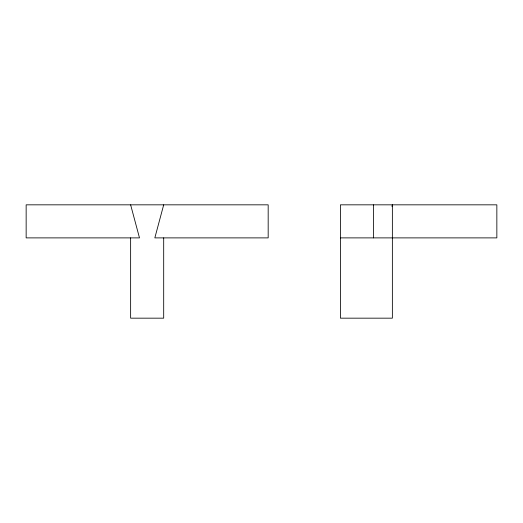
<?xml version="1.0" encoding="UTF-8"?>
<svg xmlns="http://www.w3.org/2000/svg" width="523" height="523" viewBox="0 0 523 523"><rect width="100%" height="100%" fill="white"/><g stroke="black" fill="none" stroke-linecap="round" stroke-linejoin="round"><path stroke-width="0.78" d="M163.692 204.833L154.834 237.887L268.175 237.887L268.175 204.833L26.15 204.833L26.15 237.887L139.491 237.887L130.632 204.833M391.943 206.402L392.368 204.833L392.368 318.167L340.421 318.167L340.421 204.833L496.85 204.833L496.85 237.887L340.421 237.887M373.474 204.833L373.474 237.887M163.692 237.887L163.692 318.167L130.632 318.167L130.632 237.887"/></g></svg>
